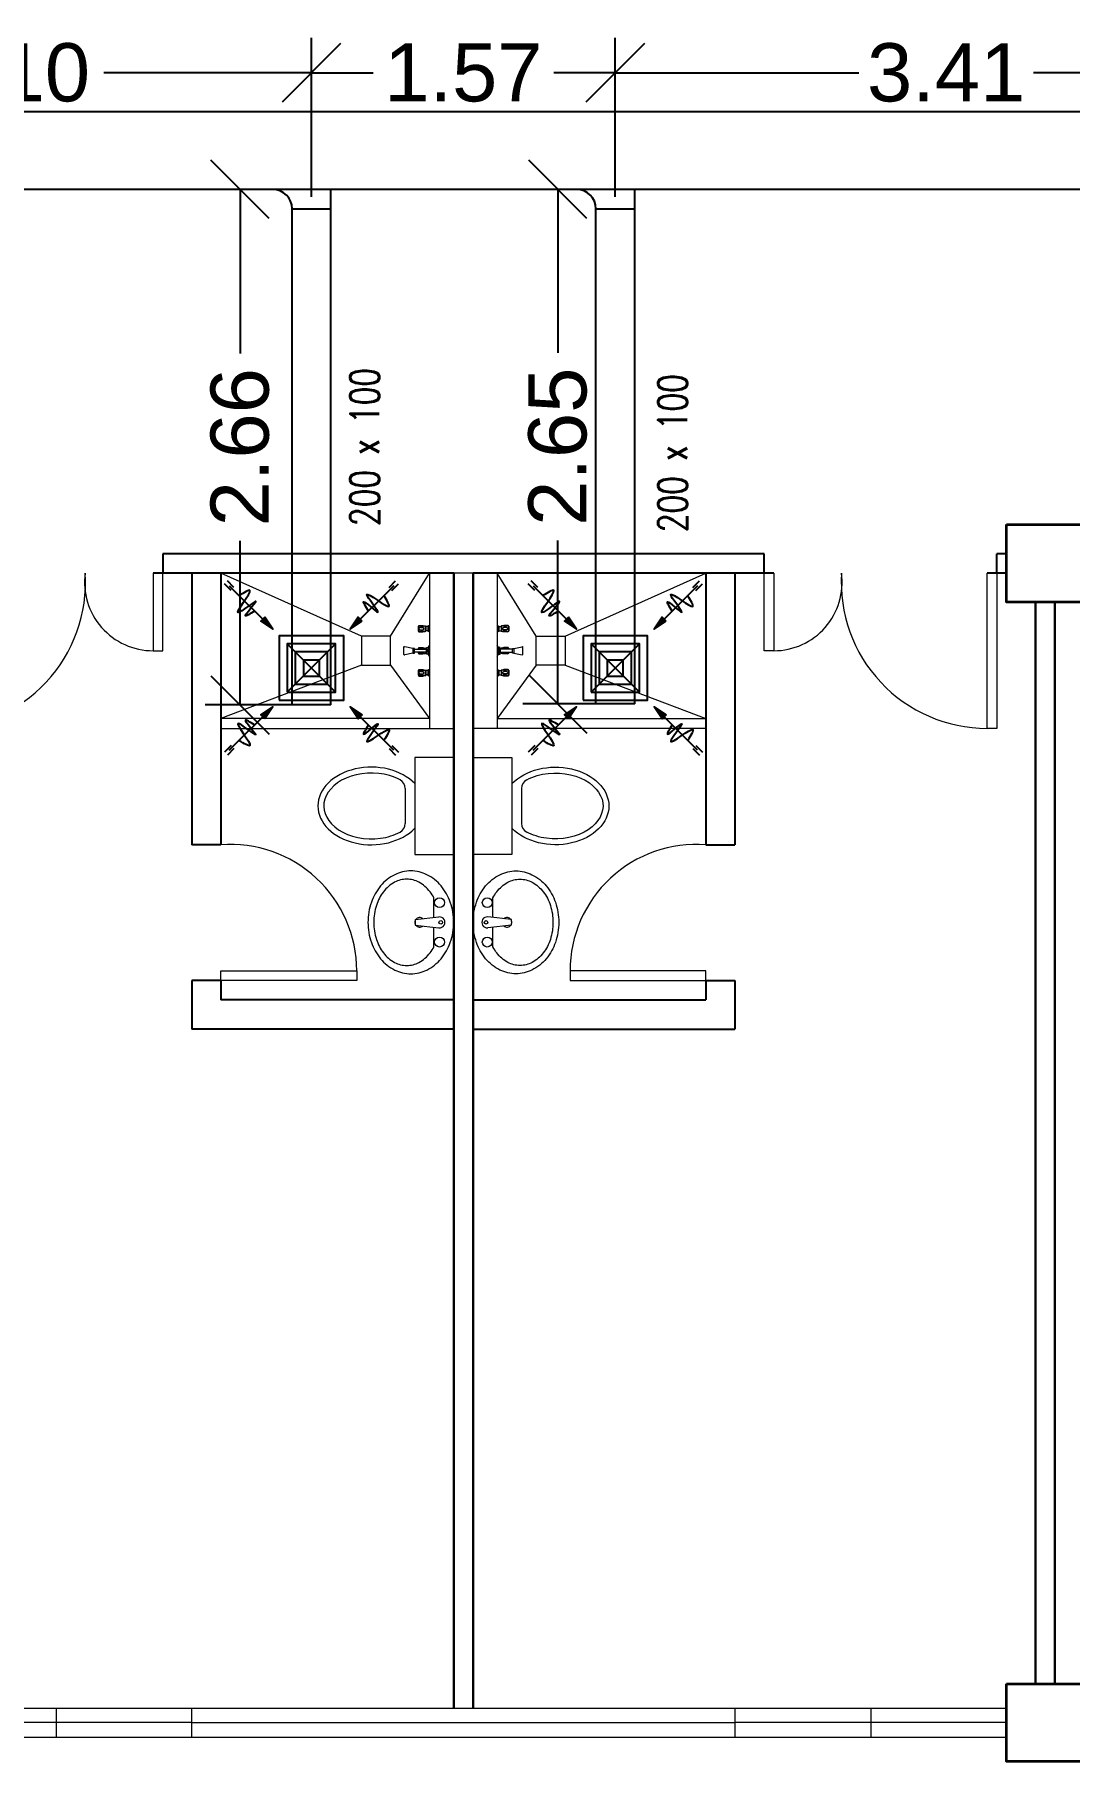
# Model space of a CAD drawing. Header units: millimetres. Extents: x 3 to 434, y 1 to 233.
# Drawn here: x 378.28 to 383.62, y 100.26 to 109.16 of the extents above; entities that cross this region are included whole.
import ezdxf

# ---------------------------------------------------------------- set-up
doc = ezdxf.new("R2010")
doc.units = ezdxf.units.MM
doc.header["$MEASUREMENT"] = 0
for name, color, linetype in [('AIR', 7, 'Continuous'), ('AIR-00', 8, 'Continuous'), ('AIR-03', 30, 'Continuous'), ('dimen', 7, 'Continuous'), ('exhaust', 1, 'Continuous')]:
    doc.layers.add(name, color=color, linetype=linetype)
doc.styles.add('Arch-Dim', font='simplex.shx', dxfattribs={"width": 0.75})
doc.styles.get("Standard").update_dxf_attribs({"font": 'arial.ttf'})
doc.dimstyles.new('Copy of dimension', dxfattribs={"dimtxt": 0.3, "dimasz": 0.3, "dimexe": 0.18, "dimexo": 0.0625, "dimgap": 0.09, "dimtad": 0, "dimzin": 0, "dimdsep": 46, "dimtxsty": 'Standard', "dimblk": 'OBLIQUE', "dimcen": 0.09, "dimclrd": 256, "dimclre": 256, "dimclrt": 256, "dimadec": 0, "dimazin": 0, "dimtfac": 1, "dimtofl": 0, "dimtmove": 0, "dimatfit": 3, "dimldrblk": 'OBLIQUE', "dimfxl": 1, "dimtolj": 1, "dimtzin": 0, "dimarcsym": 0})

# ---------------------------------------------------------------- blocks, each defined once
blk = doc.blocks.new('GRILL-C-IN')
at = {"layer": 'AIR-00', "ltscale": 3}
for p, q in [((-0.601, 0.623), (-0.651, 0.674)), ((0.601, 0.623), (0.651, 0.674)), ((-0.623, 0.601), (-0.674, 0.651)), ((-0.637, 0.637), (-0.3, 0.3)), ((0.637, 0.637), (0.3, 0.3)), ((0.623, 0.601), (0.674, 0.651)), ((-0.637, -0.637), (-0.3, -0.3)), ((0.637, -0.637), (0.3, -0.3)), ((-0.623, -0.601), (-0.674, -0.651)), ((-0.601, -0.623), (-0.651, -0.674)), ((0.601, -0.623), (0.651, -0.674)), ((0.623, -0.601), (0.674, -0.651))]:
    blk.add_line(p, q, dxfattribs=at)
at = {"layer": 'AIR-00', "color": 50}
for p, q in [((-0.188, 0.187), (0.187, -0.188)), ((0.187, 0.187), (-0.188, -0.188))]:
    blk.add_line(p, q, dxfattribs=at)
at = {"layer": 'AIR-00', "ltscale": 3}
for points in [[(-0.362, 0.393), (-0.393, 0.362), (-0.3, 0.3)], [(0.393, 0.362), (0.362, 0.393), (0.3, 0.3)], [(-0.362, -0.393), (-0.393, -0.362), (-0.3, -0.3)], [(0.393, -0.362), (0.362, -0.393), (0.3, -0.3)]]:
    blk.add_lwpolyline(points, close=True, dxfattribs=at)
at = {"layer": 'AIR-00', "color": 50}
for points in [[(-0.188, -0.188), (0.187, -0.188), (0.187, 0.187), (-0.188, 0.187)], [(-0.125, -0.125), (0.125, -0.125), (0.125, 0.125), (-0.125, 0.125)], [(-0.062, -0.062), (0.062, -0.062), (0.062, 0.062), (-0.062, 0.062)]]:
    blk.add_lwpolyline(points, close=True, dxfattribs=at)
at = {"layer": 'AIR-00', "ltscale": 3}
for points in [[(-0.441, 0.441), (-0.512, 0.404), (-0.432, 0.514), (-0.568, 0.43), (-0.477, 0.6), (-0.561, 0.561)], [(0.441, 0.441), (0.404, 0.512), (0.514, 0.432), (0.43, 0.568), (0.6, 0.477), (0.561, 0.561)], [(-0.441, -0.441), (-0.512, -0.404), (-0.432, -0.514), (-0.568, -0.43), (-0.477, -0.6), (-0.561, -0.561)], [(0.441, -0.441), (0.404, -0.512), (0.514, -0.432), (0.43, -0.568), (0.6, -0.477), (0.561, -0.561)]]:
    blk.add_spline(points, degree=3, dxfattribs=at)
for points in [[(-0.3, 0.3), (-0.362, 0.393), (-0.393, 0.362)], [(0.3, 0.3), (0.393, 0.362), (0.362, 0.393)], [(-0.3, -0.3), (-0.362, -0.393), (-0.393, -0.362)], [(0.3, -0.3), (0.393, -0.362), (0.362, -0.393)]]:
    blk.add_solid(points, dxfattribs=at)
at = {"layer": 'AIR-03', "color": 6}
blk.add_lwpolyline([(-0.25, -0.25), (0.25, -0.25), (0.25, 0.25), (-0.25, 0.25)], close=True, dxfattribs=at)
blk = doc.blocks.new('_Oblique')
at = {"color": 0, "linetype": 'ByBlock', "lineweight": -2}
blk.add_line((-0.5, -0.5), (0.5, 0.5), dxfattribs=at)
blk = doc.blocks.new('*D132')
at = {"layer": 'Defpoints', "color": 0, "transparency": 16777216}
for p in [(379.7098, 108.9656), (376.6113, 108.8642), (379.7098, 108.2642)]:
    blk.add_point(p, dxfattribs=at)
at = {"layer": 'dimen', "lineweight": -2, "transparency": 16777216}
for p, q in [((376.6113, 108.9267), (376.6113, 109.1456)), ((379.7098, 108.3267), (379.7098, 109.1456)), ((376.6113, 108.9656), (377.6815, 108.9656)), ((379.7098, 108.9656), (378.6396, 108.9656))]:
    blk.add_line(p, q, dxfattribs=at)
at = {"layer": 'dimen', "lineweight": -2, "transparency": 16777216, "xscale": 0.3, "yscale": 0.3, "zscale": 0.3, "rotation": 180}
blk.add_blockref('_Oblique', (376.6113, 108.9656), dxfattribs=at)
at = {"layer": 'dimen', "lineweight": -2, "transparency": 16777216, "xscale": 0.3, "yscale": 0.3, "zscale": 0.3}
blk.add_blockref('_Oblique', (379.7098, 108.9656), dxfattribs=at)
at = {"layer": 'dimen', "transparency": 16777216, "insert": (378.1605, 108.9656), "char_height": 0.3, "attachment_point": 5}
blk.add_mtext('\\A1;3.10', dxfattribs=at)
blk = doc.blocks.new('*D133')
at = {"layer": 'Defpoints', "color": 0, "transparency": 16777216}
for p in [(381.2764, 108.9656), (379.7098, 108.2642), (381.2764, 108.2642)]:
    blk.add_point(p, dxfattribs=at)
at = {"layer": 'dimen', "lineweight": -2, "transparency": 16777216}
for p, q in [((379.7098, 108.3267), (379.7098, 109.1456)), ((381.2764, 108.3267), (381.2764, 109.1456)), ((379.7098, 108.9656), (380.0276, 108.9656)), ((381.2764, 108.9656), (380.9586, 108.9656))]:
    blk.add_line(p, q, dxfattribs=at)
at = {"layer": 'dimen', "lineweight": -2, "transparency": 16777216, "xscale": 0.3, "yscale": 0.3, "zscale": 0.3, "rotation": 180}
blk.add_blockref('_Oblique', (379.7098, 108.9656), dxfattribs=at)
at = {"layer": 'dimen', "lineweight": -2, "transparency": 16777216, "xscale": 0.3, "yscale": 0.3, "zscale": 0.3}
blk.add_blockref('_Oblique', (381.2764, 108.9656), dxfattribs=at)
at = {"layer": 'dimen', "transparency": 16777216, "insert": (380.4931, 108.9656), "char_height": 0.3, "attachment_point": 5}
blk.add_mtext('\\A1;1.57', dxfattribs=at)
blk = doc.blocks.new('*D134')
at = {"layer": 'Defpoints', "color": 0, "transparency": 16777216}
for p in [(384.688, 108.9656), (384.688, 108.8642), (381.2764, 108.2642)]:
    blk.add_point(p, dxfattribs=at)
at = {"layer": 'dimen', "lineweight": -2, "transparency": 16777216}
for p, q in [((381.2764, 108.3267), (381.2764, 109.1456)), ((384.688, 108.9267), (384.688, 109.1456)), ((381.2764, 108.9656), (382.5317, 108.9656)), ((384.688, 108.9656), (383.4328, 108.9656))]:
    blk.add_line(p, q, dxfattribs=at)
at = {"layer": 'dimen', "lineweight": -2, "transparency": 16777216, "xscale": 0.3, "yscale": 0.3, "zscale": 0.3, "rotation": 180}
blk.add_blockref('_Oblique', (381.2764, 108.9656), dxfattribs=at)
at = {"layer": 'dimen', "lineweight": -2, "transparency": 16777216, "xscale": 0.3, "yscale": 0.3, "zscale": 0.3}
blk.add_blockref('_Oblique', (384.688, 108.9656), dxfattribs=at)
at = {"layer": 'dimen', "transparency": 16777216, "insert": (382.9822, 108.9656), "char_height": 0.3, "attachment_point": 5}
blk.add_mtext('\\A1;3.41', dxfattribs=at)
blk = doc.blocks.new('*D151')
at = {"layer": 'Defpoints', "color": 0, "transparency": 16777216}
for p in [(379.8098, 108.3642), (379.3415, 105.7069), (379.8098, 105.7069)]:
    blk.add_point(p, dxfattribs=at)
at = {"layer": 'dimen', "lineweight": -2, "transparency": 16777216}
for p, q in [((379.7473, 108.3642), (379.1615, 108.3642)), ((379.3415, 108.3642), (379.3415, 107.5176)), ((379.3415, 105.7069), (379.3415, 106.5534)), ((379.7473, 105.7069), (379.1615, 105.7069))]:
    blk.add_line(p, q, dxfattribs=at)
at = {"layer": 'dimen', "lineweight": -2, "transparency": 16777216, "xscale": 0.3, "yscale": 0.3, "zscale": 0.3}
for p, rotation in [((379.3415, 108.3642), 90), ((379.3415, 105.7069), 270)]:
    blk.add_blockref('_Oblique', p, dxfattribs=dict(at, rotation=rotation))
at = {"layer": 'dimen', "transparency": 16777216, "insert": (379.3415, 107.0355), "char_height": 0.3, "attachment_point": 5, "rotation": 90}
blk.add_mtext('\\A1;2.66', dxfattribs=at)
blk = doc.blocks.new('*D152')
at = {"layer": 'Defpoints', "color": 0, "transparency": 16777216}
for p in [(381.3764, 108.3642), (380.9797, 105.7121), (381.3764, 105.7121)]:
    blk.add_point(p, dxfattribs=at)
at = {"layer": 'dimen', "lineweight": -2, "transparency": 16777216}
for p, q in [((381.3139, 108.3642), (380.7997, 108.3642)), ((380.9797, 108.3642), (380.9797, 107.5214)), ((380.9797, 105.7121), (380.9797, 106.5548)), ((381.3139, 105.7121), (380.7997, 105.7121))]:
    blk.add_line(p, q, dxfattribs=at)
at = {"layer": 'dimen', "lineweight": -2, "transparency": 16777216, "xscale": 0.3, "yscale": 0.3, "zscale": 0.3}
for p, rotation in [((380.9797, 108.3642), 90), ((380.9797, 105.7121), 270)]:
    blk.add_blockref('_Oblique', p, dxfattribs=dict(at, rotation=rotation))
at = {"layer": 'dimen', "transparency": 16777216, "insert": (380.9797, 107.0381), "char_height": 0.3, "attachment_point": 5, "rotation": 90}
blk.add_mtext('\\A1;2.65', dxfattribs=at)

msp = doc.modelspace()

# ---------------------------------------------------------------- linework, layer by layer
at = {"color": 8, "linetype": 'ByBlock', "lineweight": 25}
for p, q in [((382.0431, 106.4864), (378.9431, 106.4864)), ((378.9431, 106.4864), (378.9431, 106.3864)), ((382.0431, 106.3864), (382.0431, 106.4864)), ((383.2931, 106.4864), (383.2431, 106.4864)), ((383.2431, 106.3864), (383.2431, 106.4864)), ((380.4431, 106.3864), (378.8931, 106.3864)), ((380.3181, 106.3864), (379.2431, 106.3864)), ((380.4431, 100.5364), (380.4431, 106.3864)), ((380.4431, 106.3864), (380.4431, 100.5364)), ((380.5431, 100.5364), (380.5431, 106.3864)), ((380.5431, 106.3864), (380.5431, 100.5364)), ((382.0931, 106.3864), (380.5431, 106.3864)), ((383.2931, 106.3864), (383.1931, 106.3864)), ((383.4431, 100.6614), (383.4431, 106.2364)), ((383.4431, 106.2364), (383.4431, 100.6614)), ((383.5431, 100.6614), (383.5431, 106.2364)), ((383.5431, 106.2364), (383.5431, 100.6614))]:
    msp.add_line(p, q, dxfattribs=at)
at = {"color": 8, "linetype": 'ByBlock', "lineweight": 25, "ltscale": 0.3}
for p, q in [((379.0931, 106.3864), (379.0931, 104.9864)), ((379.2431, 106.3864), (379.2431, 104.9864)), ((381.7431, 106.3864), (381.7431, 104.9864)), ((381.8931, 106.3864), (381.8931, 104.9864)), ((379.2431, 104.9864), (379.0931, 104.9864)), ((381.7431, 104.9864), (381.8931, 104.9864)), ((379.0931, 104.2864), (379.0931, 104.0364)), ((379.2431, 104.2864), (379.0931, 104.2864)), ((379.2431, 104.2864), (379.2431, 104.1864)), ((381.7431, 104.2864), (381.7431, 104.1864)), ((381.7431, 104.2864), (381.8931, 104.2864)), ((381.8931, 104.2864), (381.8931, 104.0364)), ((380.4431, 104.1864), (379.2431, 104.1864)), ((380.5431, 104.1864), (381.7431, 104.1864)), ((380.4431, 104.0364), (379.0931, 104.0364)), ((380.5431, 104.0364), (381.8931, 104.0364))]:
    msp.add_line(p, q, dxfattribs=at)
at = {"color": 8, "linetype": 'ByBlock', "lineweight": 9, "ltscale": 0.3}
for p, q in [((379.9681, 106.0614), (379.2431, 106.3864)), ((380.1181, 106.0614), (380.3181, 106.3864)), ((380.8681, 106.0614), (380.6681, 106.3864)), ((381.0181, 106.0614), (381.7431, 106.3864)), ((379.9681, 105.9114), (379.2431, 105.6364)), ((380.1181, 105.9114), (380.3181, 105.6364)), ((380.8681, 105.9114), (380.6681, 105.6364)), ((381.0181, 105.9114), (381.7431, 105.6364))]:
    msp.add_line(p, q, dxfattribs=at)
at = {"color": 8, "linetype": 'ByBlock', "lineweight": 9}
for p, q in [((380.3181, 106.3864), (380.3181, 105.5864)), ((380.5431, 106.3864), (380.4431, 106.3864)), ((380.6681, 106.3864), (380.6681, 105.5864)), ((380.4431, 104.0008), (380.4431, 105.9508)), ((377.6931, 100.5364), (380.4431, 100.5364)), ((378.3931, 100.5364), (378.3931, 100.3864)), ((379.0931, 100.3864), (379.0931, 100.5364)), ((380.4431, 100.5364), (380.5431, 100.5364)), ((380.5431, 100.5364), (383.2931, 100.5364)), ((381.8931, 100.5364), (381.8931, 100.3864)), ((382.5931, 100.5364), (382.5931, 100.3864)), ((383.2931, 100.3864), (383.2931, 100.5364)), ((379.0931, 100.4614), (377.6931, 100.4614)), ((379.0931, 100.4614), (381.8931, 100.4614)), ((383.2931, 100.4614), (381.8931, 100.4614)), ((377.6931, 100.3864), (380.5431, 100.3864)), ((380.4431, 100.3864), (383.2931, 100.3864))]:
    msp.add_line(p, q, dxfattribs=at)
at = {"color": 8, "lineweight": 9}
for p, q in [((380.2594, 106.1131), (380.2594, 106.087)), ((380.2594, 106.1131), (380.2609, 106.1131)), ((380.2609, 106.1131), (380.2628, 106.1167)), ((380.2609, 106.1131), (380.2609, 106.087)), ((380.2628, 106.1167), (380.2628, 106.0834)), ((380.2628, 106.1167), (380.2848, 106.1167)), ((380.2715, 106.1061), (380.2837, 106.1061)), ((380.2716, 106.1131), (380.2838, 106.1131)), ((380.2848, 106.1167), (380.2889, 106.1145)), ((380.2848, 106.1133), (380.2848, 106.106)), ((380.2907, 106.1141), (380.2965, 106.1141)), ((380.2965, 106.1141), (380.2988, 106.1133)), ((380.2965, 106.1141), (380.2965, 106.086)), ((380.2988, 106.1133), (380.2988, 106.0868)), ((380.3105, 106.1114), (380.2988, 106.1114)), ((380.3174, 106.1171), (380.3105, 106.1137)), ((380.3105, 106.1137), (380.3105, 106.0864)), ((380.3174, 106.1171), (380.3174, 106.083)), ((380.3174, 106.1171), (380.3181, 106.1171)), ((380.3181, 106.1171), (380.3181, 106.083)), ((380.6681, 106.1171), (380.6681, 106.083)), ((380.6688, 106.1171), (380.6681, 106.1171)), ((380.6688, 106.1171), (380.6688, 106.083)), ((380.6688, 106.1171), (380.6757, 106.1137)), ((380.6757, 106.1137), (380.6757, 106.0864)), ((380.6757, 106.1114), (380.6874, 106.1114)), ((380.6897, 106.1141), (380.6874, 106.1133)), ((380.6874, 106.1133), (380.6874, 106.0868)), ((380.6897, 106.1141), (380.6897, 106.086)), ((380.6955, 106.1141), (380.6897, 106.1141)), ((380.7014, 106.1167), (380.6973, 106.1145)), ((380.7234, 106.1167), (380.7014, 106.1167)), ((380.7014, 106.1133), (380.7014, 106.106)), ((380.7146, 106.1131), (380.7024, 106.1131)), ((380.7147, 106.1061), (380.7025, 106.1061)), ((380.7234, 106.1167), (380.7234, 106.0834)), ((380.7253, 106.1131), (380.7234, 106.1167)), ((380.7253, 106.1131), (380.7253, 106.087)), ((380.7268, 106.1131), (380.7253, 106.1131)), ((380.7268, 106.1131), (380.7268, 106.087)), ((380.2594, 106.087), (380.2609, 106.087)), ((380.2609, 106.087), (380.2628, 106.0834)), ((380.2628, 106.0834), (380.2848, 106.0834)), ((380.2715, 106.094), (380.2837, 106.094)), ((380.2716, 106.087), (380.2838, 106.087)), ((380.2848, 106.0868), (380.2848, 106.0942)), ((380.2848, 106.0834), (380.2889, 106.0856)), ((380.2907, 106.086), (380.2965, 106.086)), ((380.2965, 106.086), (380.2988, 106.0868)), ((380.3105, 106.0887), (380.2988, 106.0887)), ((380.3174, 106.083), (380.3105, 106.0864)), ((380.3123, 106.0038), (380.3181, 106.0154)), ((380.3174, 106.083), (380.3181, 106.083)), ((380.3181, 106.0154), (380.3181, 105.9575)), ((380.6688, 106.083), (380.6681, 106.083)), ((380.6739, 106.0038), (380.6681, 106.0154)), ((380.6681, 106.0154), (380.6681, 105.9575)), ((380.6688, 106.083), (380.6757, 106.0864)), ((380.6757, 106.0887), (380.6874, 106.0887)), ((380.6897, 106.086), (380.6874, 106.0868)), ((380.6955, 106.086), (380.6897, 106.086)), ((380.7014, 106.0834), (380.6973, 106.0856)), ((380.7014, 106.0868), (380.7014, 106.0942)), ((380.7234, 106.0834), (380.7014, 106.0834)), ((380.7146, 106.087), (380.7024, 106.087)), ((380.7147, 106.094), (380.7025, 106.094)), ((380.7253, 106.087), (380.7234, 106.0834)), ((380.7268, 106.087), (380.7253, 106.087)), ((380.1862, 105.9671), (380.1862, 106.0058)), ((380.2327, 105.9987), (380.1908, 106.0073)), ((380.2327, 105.9741), (380.1908, 105.9656)), ((380.2403, 105.9987), (380.2327, 105.9987)), ((380.2327, 105.9987), (380.2327, 105.9741)), ((380.2327, 105.9987), (380.2327, 105.9741)), ((380.2327, 105.9741), (380.2403, 105.9741)), ((380.2403, 105.9741), (380.2403, 105.9987)), ((380.2403, 105.994), (380.3027, 105.994)), ((380.3027, 105.9789), (380.2403, 105.9789)), ((380.2594, 105.9995), (380.2594, 105.994)), ((380.2594, 105.9995), (380.2609, 105.9995)), ((380.2594, 105.9789), (380.2594, 105.9734)), ((380.2594, 105.9734), (380.2609, 105.9734)), ((380.2609, 105.9995), (380.2628, 106.0031)), ((380.2609, 105.9995), (380.2609, 105.994)), ((380.2609, 105.9789), (380.2609, 105.9734)), ((380.2609, 105.9734), (380.2628, 105.9698)), ((380.2628, 106.0031), (380.2628, 105.994)), ((380.2628, 106.0031), (380.2848, 106.0031)), ((380.2628, 105.9789), (380.2628, 105.9698)), ((380.2628, 105.9698), (380.2848, 105.9698)), ((380.2716, 105.9995), (380.2838, 105.9995)), ((380.2716, 105.9733), (380.2838, 105.9733)), ((380.2848, 106.0031), (380.2889, 106.0009)), ((380.2848, 105.9996), (380.2848, 105.994)), ((380.2848, 105.9732), (380.2848, 105.9789)), ((380.2848, 105.9698), (380.2888, 105.972)), ((380.2906, 106.0004), (380.2965, 106.0004)), ((380.2906, 105.9724), (380.2965, 105.9724)), ((380.2965, 106.0004), (380.2965, 105.994)), ((380.2965, 106.0004), (380.2988, 105.9997)), ((380.2965, 105.9789), (380.2965, 105.9724)), ((380.2965, 105.9724), (380.2988, 105.9732)), ((380.2988, 105.9997), (380.2988, 105.994)), ((380.3027, 105.9978), (380.2988, 105.9978)), ((380.2988, 105.9789), (380.2988, 105.9732)), ((380.3027, 105.9751), (380.2988, 105.9751)), ((380.3027, 105.969), (380.3027, 106.0038)), ((380.3027, 106.0038), (380.3123, 106.0038)), ((380.3027, 105.994), (380.3027, 105.9789)), ((380.3123, 105.969), (380.3027, 105.969)), ((380.3123, 105.969), (380.3123, 106.0038)), ((380.3123, 106.0038), (380.3123, 105.969)), ((380.3181, 105.9575), (380.3123, 105.969)), ((380.6681, 105.9575), (380.6739, 105.969)), ((380.6739, 105.969), (380.6739, 106.0038)), ((380.6835, 106.0038), (380.6739, 106.0038)), ((380.6739, 106.0038), (380.6739, 105.969)), ((380.6739, 105.969), (380.6835, 105.969)), ((380.6835, 105.969), (380.6835, 106.0038)), ((380.6835, 105.9978), (380.6874, 105.9978)), ((380.7459, 105.994), (380.6835, 105.994)), ((380.6835, 105.994), (380.6835, 105.9789)), ((380.6835, 105.9789), (380.7459, 105.9789)), ((380.6835, 105.9751), (380.6874, 105.9751)), ((380.6897, 106.0004), (380.6874, 105.9997)), ((380.6874, 105.9997), (380.6874, 105.994)), ((380.6874, 105.9789), (380.6874, 105.9732)), ((380.6897, 105.9724), (380.6874, 105.9732)), ((380.6897, 106.0004), (380.6897, 105.994)), ((380.6956, 106.0004), (380.6897, 106.0004)), ((380.6897, 105.9789), (380.6897, 105.9724)), ((380.6956, 105.9724), (380.6897, 105.9724)), ((380.7014, 106.0031), (380.6973, 106.0009)), ((380.7014, 105.9698), (380.6973, 105.972)), ((380.7234, 106.0031), (380.7014, 106.0031)), ((380.7014, 105.9996), (380.7014, 105.994)), ((380.7014, 105.9732), (380.7014, 105.9789)), ((380.7234, 105.9698), (380.7014, 105.9698)), ((380.7146, 105.9995), (380.7024, 105.9995)), ((380.7146, 105.9733), (380.7024, 105.9733)), ((380.7234, 106.0031), (380.7234, 105.994)), ((380.7253, 105.9995), (380.7234, 106.0031)), ((380.7234, 105.9789), (380.7234, 105.9698)), ((380.7253, 105.9734), (380.7234, 105.9698)), ((380.7253, 105.9995), (380.7253, 105.994)), ((380.7268, 105.9995), (380.7253, 105.9995)), ((380.7253, 105.9789), (380.7253, 105.9734)), ((380.7268, 105.9734), (380.7253, 105.9734)), ((380.7268, 105.9995), (380.7268, 105.994)), ((380.7268, 105.9789), (380.7268, 105.9734)), ((380.7459, 105.9987), (380.7535, 105.9987)), ((380.7459, 105.9741), (380.7459, 105.9987)), ((380.7535, 105.9741), (380.7459, 105.9741)), ((380.7535, 105.9987), (380.7954, 106.0073)), ((380.7535, 105.9987), (380.7535, 105.9741)), ((380.7535, 105.9987), (380.7535, 105.9741)), ((380.7535, 105.9741), (380.7954, 105.9656)), ((380.8, 105.9671), (380.8, 106.0058)), ((380.2594, 105.8859), (380.2609, 105.8859)), ((380.2594, 105.8859), (380.2594, 105.8597)), ((380.2594, 105.8597), (380.2609, 105.8597)), ((380.2609, 105.8859), (380.2628, 105.8895)), ((380.2609, 105.8859), (380.2609, 105.8597)), ((380.2609, 105.8597), (380.2628, 105.8561)), ((380.2628, 105.8895), (380.2848, 105.8895)), ((380.2628, 105.8895), (380.2628, 105.8561)), ((380.2628, 105.8561), (380.2848, 105.8561)), ((380.2715, 105.8789), (380.2836, 105.8789)), ((380.2715, 105.8667), (380.2836, 105.8667)), ((380.2716, 105.8859), (380.2837, 105.8859)), ((380.2716, 105.8597), (380.2837, 105.8597)), ((380.2848, 105.8895), (380.2888, 105.8873)), ((380.2848, 105.886), (380.2848, 105.8787)), ((380.2848, 105.8596), (380.2848, 105.8669)), ((380.2848, 105.8561), (380.2888, 105.8583)), ((380.2906, 105.8868), (380.2965, 105.8868)), ((380.2906, 105.8588), (380.2965, 105.8588)), ((380.2965, 105.8868), (380.2965, 105.8588)), ((380.2965, 105.8868), (380.2988, 105.886)), ((380.2965, 105.8588), (380.2988, 105.8595)), ((380.2988, 105.886), (380.2988, 105.8595)), ((380.3105, 105.8842), (380.2988, 105.8842)), ((380.3105, 105.8614), (380.2988, 105.8614)), ((380.3173, 105.8898), (380.3105, 105.8864)), ((380.3105, 105.8864), (380.3105, 105.8592)), ((380.3173, 105.8557), (380.3105, 105.8592)), ((380.3173, 105.8898), (380.3181, 105.8898)), ((380.3173, 105.8898), (380.3173, 105.8557)), ((380.3173, 105.8557), (380.3181, 105.8557)), ((380.3181, 105.8898), (380.3181, 105.8557)), ((380.6689, 105.8898), (380.6681, 105.8898)), ((380.6681, 105.8898), (380.6681, 105.8557)), ((380.6689, 105.8557), (380.6681, 105.8557)), ((380.6689, 105.8898), (380.6757, 105.8864)), ((380.6689, 105.8898), (380.6689, 105.8557)), ((380.6689, 105.8557), (380.6757, 105.8592)), ((380.6757, 105.8864), (380.6757, 105.8592)), ((380.6757, 105.8842), (380.6874, 105.8842)), ((380.6757, 105.8614), (380.6874, 105.8614)), ((380.6897, 105.8868), (380.6874, 105.886)), ((380.6874, 105.886), (380.6874, 105.8595)), ((380.6897, 105.8588), (380.6874, 105.8595)), ((380.6956, 105.8868), (380.6897, 105.8868)), ((380.6897, 105.8868), (380.6897, 105.8588)), ((380.6956, 105.8588), (380.6897, 105.8588)), ((380.7014, 105.8895), (380.6974, 105.8873)), ((380.7014, 105.8561), (380.6974, 105.8583)), ((380.7234, 105.8895), (380.7014, 105.8895)), ((380.7014, 105.886), (380.7014, 105.8787)), ((380.7014, 105.8596), (380.7014, 105.8669)), ((380.7234, 105.8561), (380.7014, 105.8561)), ((380.7146, 105.8859), (380.7024, 105.8859)), ((380.7146, 105.8597), (380.7025, 105.8597)), ((380.7147, 105.8789), (380.7026, 105.8789)), ((380.7147, 105.8667), (380.7026, 105.8667)), ((380.7253, 105.8859), (380.7234, 105.8895)), ((380.7234, 105.8895), (380.7234, 105.8561)), ((380.7253, 105.8597), (380.7234, 105.8561)), ((380.7268, 105.8859), (380.7253, 105.8859)), ((380.7253, 105.8859), (380.7253, 105.8597)), ((380.7268, 105.8597), (380.7253, 105.8597)), ((380.7268, 105.8859), (380.7268, 105.8597)), ((380.4431, 105.4364), (380.2431, 105.4364)), ((380.2431, 105.4364), (380.2431, 104.9364)), ((380.4431, 104.9364), (380.4431, 105.4364)), ((380.5431, 105.4364), (380.7431, 105.4364)), ((380.5431, 104.9364), (380.5431, 105.4364)), ((380.7431, 105.4364), (380.7431, 104.9364)), ((380.1931, 105.277), (380.1931, 105.096)), ((380.7931, 105.277), (380.7931, 105.096)), ((380.2431, 104.9364), (380.4431, 104.9364)), ((380.7431, 104.9364), (380.5431, 104.9364)), ((380.2452, 104.6009), (380.3671, 104.6143)), ((380.741, 104.6009), (380.6191, 104.6143)), ((380.2452, 104.5719), (380.3671, 104.5586)), ((380.741, 104.5719), (380.6191, 104.5586))]:
    msp.add_line(p, q, dxfattribs=at)
at = {"color": 8, "linetype": 'ByBlock', "lineweight": 35}
for points in [[(383.2931, 106.6364), (383.6931, 106.6364), (383.6931, 106.2364), (383.2931, 106.2364)], [(383.2931, 100.6614), (383.6931, 100.6614), (383.6931, 100.2614), (383.2931, 100.2614)]]:
    msp.add_lwpolyline(points, close=True, dxfattribs=at)
at = {"color": 8, "lineweight": 13, "ltscale": 0.03}
for points in [[(378.9431, 106.3864), (378.8931, 106.3864), (378.8931, 105.9864), (378.9431, 105.9864)], [(382.0431, 106.3864), (382.0931, 106.3864), (382.0931, 105.9864), (382.0431, 105.9864)], [(383.1931, 106.3864), (383.2431, 106.3864), (383.2431, 105.5864), (383.1931, 105.5864)], [(379.2431, 104.2864), (379.2431, 104.3364), (379.9431, 104.3364), (379.9431, 104.2864)], [(381.7431, 104.2864), (381.7431, 104.3364), (381.0431, 104.3364), (381.0431, 104.2864)]]:
    msp.add_lwpolyline(points, close=True, dxfattribs=at)
at = {"color": 8, "linetype": 'ByBlock', "lineweight": 9, "ltscale": 0.03}
for points in [[(380.1181, 105.9114), (380.1181, 106.0614), (379.9681, 106.0614), (379.9681, 105.9114)], [(380.8681, 105.9114), (380.8681, 106.0614), (381.0181, 106.0614), (381.0181, 105.9114)]]:
    msp.add_lwpolyline(points, close=True, dxfattribs=at)
at = {"color": 8, "linetype": 'ByBlock', "lineweight": 9, "ltscale": 0.3}
for points in [[(380.3181, 105.6364), (379.2431, 105.6364), (379.2431, 105.5864), (380.4431, 105.5864), (380.4431, 105.5864)], [(380.6681, 105.6364), (381.7431, 105.6364), (381.7431, 105.5864), (380.5431, 105.5864), (380.5431, 105.5864)]]:
    msp.add_lwpolyline(points, dxfattribs=at)
at = {"color": 8, "lineweight": 9}
for points in [[(380.2221, 104.8514, 0.11576), (380.1396, 104.8321, 0.104047), (380.0658, 104.7738, 0.090875), (380.0185, 104.6899, 0.083344), (380.0011, 104.5864, 0.083344), (380.0185, 104.483, 0.090875), (380.0658, 104.399, 0.104047), (380.1396, 104.3408, 0.11576), (380.2221, 104.3214, 0.11576), (380.3046, 104.3408, 0.104047), (380.3784, 104.399, 0.090875), (380.4257, 104.483, 0.083344), (380.4431, 104.5864, 0.083344), (380.4257, 104.6899, 0.090875), (380.3784, 104.7738, 0.104047), (380.3046, 104.8321, 0.11576)], [(380.7641, 104.8514, -0.11576), (380.8466, 104.8321, -0.104047), (380.9204, 104.7738, -0.090875), (380.9677, 104.6899, -0.083344), (380.9851, 104.5864, -0.083344), (380.9677, 104.483, -0.090875), (380.9204, 104.399, -0.104047), (380.8466, 104.3408, -0.11576), (380.7641, 104.3214, -0.11576), (380.6816, 104.3408, -0.104047), (380.6078, 104.399, -0.090875), (380.5605, 104.483, -0.083344), (380.5431, 104.5864, -0.083344), (380.5605, 104.6899, -0.090875), (380.6078, 104.7738, -0.104047), (380.6816, 104.8321, -0.11576)]]:
    msp.add_lwpolyline(points, format="xyb", close=True, dxfattribs=at)
for points in [[(380.2011, 104.8089, 0.124838), (380.1385, 104.7931, 0.105788), (380.0809, 104.7438, 0.086697), (380.0446, 104.674, 0.076776), (380.0311, 104.5864, 0.076776), (380.0446, 104.4988, 0.086697), (380.0809, 104.4291, 0.105788), (380.1385, 104.3798, 0.124838), (380.2011, 104.3639, 0.124838), (380.2637, 104.3798, 0.105788), (380.3213, 104.4291, 0.040067), (380.3411, 104.4598), (380.3411, 104.562, 0.040067)], [(380.3411, 104.6108), (380.3411, 104.713, 0.040067), (380.3213, 104.7438, 0.105788), (380.2637, 104.7931, 0.124838), (380.2011, 104.8089, 0.124838)], [(380.7851, 104.8089, -0.124838), (380.8477, 104.7931, -0.105788), (380.9053, 104.7438, -0.086697), (380.9416, 104.674, -0.076776), (380.9551, 104.5864, -0.076776), (380.9416, 104.4988, -0.086697), (380.9053, 104.4291, -0.105788), (380.8477, 104.3798, -0.124838), (380.7851, 104.3639, -0.124838), (380.7225, 104.3798, -0.105788), (380.6649, 104.4291, -0.040067), (380.6451, 104.4598), (380.6451, 104.562, -0.040067)], [(380.6451, 104.6108), (380.6451, 104.713, -0.040067), (380.6649, 104.7438, -0.105788), (380.7225, 104.7931, -0.124838), (380.7851, 104.8089, -0.124838)]]:
    msp.add_lwpolyline(points, format="xyb", dxfattribs=at)
for centre, radius in [((380.3701, 104.688), 0.0255), ((380.6161, 104.688), 0.0255), ((380.3766, 104.5864), 0.0095), ((380.6096, 104.5864), 0.0095), ((380.3701, 104.4848), 0.0255), ((380.6161, 104.4848), 0.0255)]:
    msp.add_circle(centre, radius, dxfattribs=at)
at = {"color": 8, "lineweight": 13, "ltscale": 0.03}
for centre, radius, start, end in [((377.7931, 106.338), 0.7516, 270, 3.69522), ((378.8931, 106.3395), 0.3531, 172.37185, 270), ((382.0931, 106.3395), 0.3531, 270, 7.62815), ((383.1931, 106.338), 0.7516, 176.30478, 270), ((379.2913, 104.3364), 0.6518, 0, 94.24219), ((381.6949, 104.3364), 0.6518, 85.75781, 180)]:
    msp.add_arc(centre, radius, start, end, dxfattribs=at)
at = {"color": 8, "lineweight": 9}
for centre, radius, start, end in [((380.1431, 105.277), 0.05, 0, 61.84994), ((380.8431, 105.277), 0.05, 118.15006, 180), ((380.1431, 105.096), 0.05, 298.00836, 360), ((380.8431, 105.096), 0.05, 180, 241.99164), ((380.2681, 104.5864), 0.025, 161.37929, 198.62071), ((380.3389, 104.5864), 0.0948, 171.20259, 188.79741), ((380.2681, 104.5864), 0.025, 48.79782, 143.69319), ((380.3701, 104.5864), 0.028, 263.75449, 96.24551), ((380.6161, 104.5864), 0.028, 83.75449, 276.24551), ((380.7181, 104.5864), 0.025, 36.30681, 131.20218), ((380.6473, 104.5864), 0.0948, 351.20259, 8.79741), ((380.7181, 104.5864), 0.025, 341.37929, 18.62071), ((380.2681, 104.5864), 0.025, 216.30681, 311.20218), ((380.7181, 104.5864), 0.025, 228.79782, 323.69319)]:
    msp.add_arc(centre, radius, start, end, dxfattribs=at)
for centre, major_axis, ratio, start_param, end_param in [((380.2673, 106.1001), (0.00268, 0.00268), 1, 1.643677, 3.068487), ((380.2724, 106.1258), (0.00896, 0.00896), 1, 3.15309, 3.864175), ((380.2723, 106.0957), (0.00738, 0.00738), 1, 0.858879, 1.643677), ((380.2837, 106.1023), (0.00268, 0.00268), 1, 0.157647, 0.785286), ((380.2838, 106.1169), (-0.00268, 0.00268), 1, 2.356082, 2.983721), ((380.2785, 106.0953), (-0.00887, 0.00887), 1, 4.509022, 4.870036), ((380.2777, 106.1283), (-0.0118, 0.0118), 1, 2.876824, 3.009049), ((380.2907, 106.1179), (-0.00268, 0.00268), 1, 1.862141, 2.356082), ((380.2858, 106.1001), (0.00268, 0.00268), 1, 4.915531, 6.079819), ((380.2724, 106.0743), (-0.00896, 0.00896), 1, -0.722807, -0.011722), ((380.2723, 106.1044), (-0.00738, 0.00738), 1, 1.497691, 2.282489), ((380.2837, 106.0978), (0.00268, 0.00268), 1, 3.926878, 4.554518), ((380.2838, 106.0832), (-0.00268, 0.00268), 1, -1.41315, -0.785511), ((380.2785, 106.1049), (-0.00887, 0.00887), 1, 2.983721, 3.344735), ((380.2777, 106.0718), (0.0118, 0.0118), 1, 0.132318, 0.264544), ((380.2907, 106.0823), (-0.00268, 0.00268), 1, -0.785511, -0.291569), ((380.1894, 105.9691), (-0.00268, 0.00268), 1, 1.354119, 2.724181), ((380.2724, 106.0122), (0.00896, 0.00896), 1, 3.15309, 3.864175), ((380.2724, 105.9607), (0.00896, 0.00896), 1, 0.847989, 1.559075), ((380.2838, 106.0033), (0.00268, 0.00268), 1, 3.926878, 4.554518), ((380.2838, 105.9696), (0.00268, 0.00268), 1, 0.157647, 0.785286), ((380.2777, 106.0147), (-0.0118, 0.0118), 1, 2.876824, 3.009049), ((380.2777, 105.9582), (-0.0118, 0.0118), 1, -1.438478, -1.306252), ((380.2906, 105.9686), (0.00268, 0.00268), 1, 0.785286, 1.279227), ((380.2906, 106.0042), (0.00268, 0.00268), 1, 3.432937, 3.926878), ((380.7968, 106.0038), (-0.00268, -0.00268), 1, 2.92514, 4.295202), ((380.2672, 105.8728), (0.00268, 0.00268), 1, 1.643677, 3.068487), ((380.2724, 105.8985), (0.00896, 0.00896), 1, 3.15309, 3.864175), ((380.2724, 105.8471), (-0.00896, 0.00896), 1, -0.722807, -0.011722), ((380.2723, 105.8685), (0.00738, 0.00738), 1, 0.858879, 1.643677), ((380.2723, 105.8771), (-0.00738, 0.00738), 1, 1.497691, 2.282489), ((380.2836, 105.8751), (0.00268, 0.00268), 1, 0.157647, 0.785286), ((380.2836, 105.8705), (0.00268, 0.00268), 1, 3.926878, 4.554518), ((380.2837, 105.8897), (-0.00268, 0.00268), 1, 2.356082, 2.983721), ((380.2837, 105.8559), (-0.00268, 0.00268), 1, -1.41315, -0.785511), ((380.2785, 105.868), (-0.00887, 0.00887), 1, 4.509022, 4.870036), ((380.2785, 105.8776), (-0.00887, 0.00887), 1, 2.983721, 3.344735), ((380.2777, 105.901), (0.0118, 0.0118), 1, 4.44762, 4.579846), ((380.2777, 105.8445), (0.0118, 0.0118), 1, 0.132318, 0.264544), ((380.2906, 105.8906), (-0.00268, 0.00268), 1, 1.862141, 2.356082), ((380.2906, 105.855), (-0.00268, 0.00268), 1, -0.785511, -0.291569), ((380.2858, 105.8728), (0.00268, 0.00268), 1, 4.915531, 6.079819), ((380.0181, 105.1864), (0.275, 0), 0.727273, 0.612555, 5.670631)]:
    msp.add_ellipse(centre, major_axis=major_axis, ratio=ratio, start_param=start_param, end_param=end_param, dxfattribs=at)
at = {"color": 8, "lineweight": 9, "extrusion": (2.88216e-41, -4.99074e-41, -1)}
for centre, major_axis, start_param, end_param in [((380.6955, 106.1179), (0.00268, -0.00268), 0.291344, 0.785286), ((380.7004, 106.1001), (-0.00268, -0.00268), 0.203142, 1.36743), ((380.7077, 106.0953), (-0.00887, -0.00887), 1.36743, 1.728443), ((380.7085, 106.1283), (-0.0118, -0.0118), -0.264769, -0.132543), ((380.7024, 106.1169), (-0.00268, -0.00268), -0.785511, -0.157871), ((380.7025, 106.1023), (0.00268, -0.00268), 3.299239, 3.926878), ((380.7138, 106.1258), (-0.00896, -0.00896), -1.559299, -0.848214), ((380.7139, 106.0957), (0.00738, -0.00738), 4.000472, 4.78527), ((380.7189, 106.1001), (0.00268, -0.00268), 4.78527, 6.21008), ((380.6955, 106.0823), (0.00268, -0.00268), 3.926878, 4.42082), ((380.7077, 106.1049), (0.00887, -0.00887), 1.412925, 1.773938), ((380.7085, 106.0718), (-0.0118, -0.0118), 1.703115, 1.83534), ((380.7024, 106.0832), (0.00268, -0.00268), 3.299239, 3.926878), ((380.7025, 106.0978), (0.00268, -0.00268), 0.785286, 1.412925), ((380.7138, 106.0743), (0.00896, -0.00896), 3.989582, 4.700667), ((380.7139, 106.1044), (-0.00738, -0.00738), 4.639283, 5.424081), ((380.6956, 106.0042), (-0.00268, -0.00268), -1.279452, -0.785511), ((380.6956, 105.9686), (0.00268, -0.00268), 3.926878, 4.42082), ((380.7085, 106.0147), (0.0118, -0.0118), 1.306028, 1.438253), ((380.7085, 105.9582), (0.0118, -0.0118), 3.273911, 3.406137), ((380.7024, 106.0033), (-0.00268, -0.00268), -0.785511, -0.157871), ((380.7024, 105.9696), (0.00268, -0.00268), 3.299239, 3.926878), ((380.7138, 106.0122), (0.00896, -0.00896), 0.011497, 0.722582), ((380.7138, 105.9607), (-0.00896, -0.00896), 2.418785, 3.129871), ((380.7968, 105.9691), (0.00268, -0.00268), 6.066508, 7.43657), ((380.6956, 105.8906), (-0.00268, -0.00268), -1.279452, -0.785511), ((380.6956, 105.855), (-0.00268, -0.00268), 2.356082, 2.850023), ((380.7004, 105.8728), (-0.00268, -0.00268), 0.203142, 1.36743), ((380.7077, 105.868), (0.00887, -0.00887), 2.938226, 3.299239), ((380.7077, 105.8776), (-0.00887, -0.00887), -0.157871, 0.203142), ((380.7085, 105.901), (-0.0118, -0.0118), -0.264769, -0.132543), ((380.7085, 105.8445), (-0.0118, -0.0118), 1.703115, 1.83534), ((380.7024, 105.8897), (0.00268, -0.00268), 0.785286, 1.412925), ((380.7025, 105.8559), (-0.00268, -0.00268), 1.728443, 2.356082), ((380.7026, 105.8751), (0.00268, -0.00268), 3.299239, 3.926878), ((380.7026, 105.8705), (0.00268, -0.00268), 0.785286, 1.412925), ((380.7138, 105.8985), (-0.00896, -0.00896), -1.559299, -0.848214), ((380.7138, 105.8471), (-0.00896, -0.00896), 2.418785, 3.129871), ((380.7139, 105.8685), (0.00738, -0.00738), 4.000472, 4.78527), ((380.7139, 105.8771), (0.00738, -0.00738), 6.21008, 6.994878), ((380.719, 105.8728), (-0.00268, -0.00268), 3.214474, 4.639283)]:
    msp.add_ellipse(centre, major_axis=major_axis, ratio=1, start_param=start_param, end_param=end_param, dxfattribs=at)
at = {"color": 8, "lineweight": 9, "extrusion": (-2.88216e-41, -4.99074e-41, -1)}
msp.add_ellipse((380.1894, 106.0038), major_axis=(-0.00268, 0.00268), ratio=1, start_param=6.066732, end_param=7.436794, dxfattribs=at)
at = {"color": 8, "lineweight": 9, "extrusion": (0, 0, -1)}
msp.add_ellipse((380.9681, 105.1864), major_axis=(-0.275, 0), ratio=0.727273, start_param=0.612555, end_param=5.670631, dxfattribs=at)
at = {"color": 8, "lineweight": 9}
for points in [[(380.1667, 105.3211), (380.1503, 105.3299), (380.1322, 105.3373), (380.0411, 105.3642), (379.9538, 105.3591), (379.8223, 105.3013), (379.7809, 105.2512), (379.7675, 105.1531), (379.7934, 105.1009), (379.9046, 105.0269), (379.9883, 105.0091), (380.1021, 105.0247), (380.137, 105.0361), (380.1666, 105.0519)], [(380.8195, 105.3211), (380.8359, 105.3299), (380.854, 105.3373), (380.9451, 105.3642), (381.0324, 105.3591), (381.1639, 105.3013), (381.2053, 105.2512), (381.2187, 105.1531), (381.1928, 105.1009), (381.0816, 105.0269), (380.9979, 105.0091), (380.8841, 105.0247), (380.8492, 105.0361), (380.8196, 105.0519)]]:
    msp.add_open_spline(points, degree=3, knots=[0.937253, 0.937253, 0.937253, 0.937253, 1.185372, 1.185372, 2.113864, 2.113864, 3.042356, 3.042356, 3.970847, 3.970847, 4.899339, 4.899339, 5.346062, 5.346062, 5.346062, 5.346062], dxfattribs=at)
at = {"layer": 'exhaust'}
for p, q in [((402.5812, 108.7642), (369.5412, 108.7642)), ((402.5812, 108.3642), (369.4413, 108.3642)), ((379.8098, 105.7069), (379.8098, 108.3642)), ((381.3764, 105.7121), (381.3764, 108.3642)), ((379.6098, 105.7069), (379.6098, 108.2642)), ((379.6098, 108.2642), (379.8098, 108.2642)), ((381.1764, 105.7121), (381.1764, 108.2642)), ((381.1764, 108.2642), (381.3764, 108.2642)), ((379.8098, 105.7069), (379.6098, 105.7069)), ((381.3764, 105.7121), (381.1764, 105.7121))]:
    msp.add_line(p, q, dxfattribs=at)
for centre in [(379.5098, 108.2642), (381.0764, 108.2642)]:
    msp.add_arc(centre, 0.1, 0, 90, dxfattribs=at)

# ---------------------------------------------------------------- block references
at = {"layer": 'AIR', "xscale": 0.6658363358532475, "yscale": 0.6658363358532475, "zscale": 0.6658363358532475}
for p in [(379.7098, 105.8973), (381.2764, 105.8973)]:
    msp.add_blockref('GRILL-C-IN', p, dxfattribs=at)

# ---------------------------------------------------------------- texts
at = {"layer": 'exhaust', "color": 240, "linetype": 'Continuous', "lineweight": 25, "true_color": 0xed1f24, "char_height": 0.15, "attachment_point": 1, "rotation": 90, "style": 'Arch-Dim'}
for insert in [(379.9094, 106.6291), (381.4967, 106.5972)]:
    msp.add_mtext_dynamic_manual_height_columns('\\A1;200 x 100', width=1.195152, gutter_width=1.011, heights=[0], dxfattribs=dict(at, insert=insert))

# ---------------------------------------------------------------- dimensions: what is measured, and where the dimension line sits
at = {"layer": 'dimen'}
for base, p1, p2, picture, middle in [((379.7098, 108.9656), (376.6113, 108.8642), (379.7098, 108.2642), '*D132', (378.1605, 108.9656)), ((381.2764, 108.9656), (379.7098, 108.2642), (381.2764, 108.2642), '*D133', (380.4931, 108.9656)), ((384.688, 108.9656), (381.2764, 108.2642), (384.688, 108.8642), '*D134', (382.9822, 108.9656))]:
    dim = msp.add_linear_dim(base=base, p1=p1, p2=p2, dimstyle='Copy of dimension', dxfattribs=at)
    dim.commit()
    dim.dimension.update_dxf_attribs({"geometry": picture, "text_midpoint": middle})
for base, p1, p2, picture, middle in [((379.3415, 105.7069), (379.8098, 108.3642), (379.8098, 105.7069), '*D151', (379.3415, 107.0355)), ((380.9797, 105.7121), (381.3764, 108.3642), (381.3764, 105.7121), '*D152', (380.9797, 107.0381))]:
    dim = msp.add_linear_dim(base=base, p1=p1, p2=p2, angle=90, dimstyle='Copy of dimension', dxfattribs=at)
    dim.commit()
    dim.dimension.update_dxf_attribs({"geometry": picture, "text_midpoint": middle})

doc.saveas('drawing.dxf')
